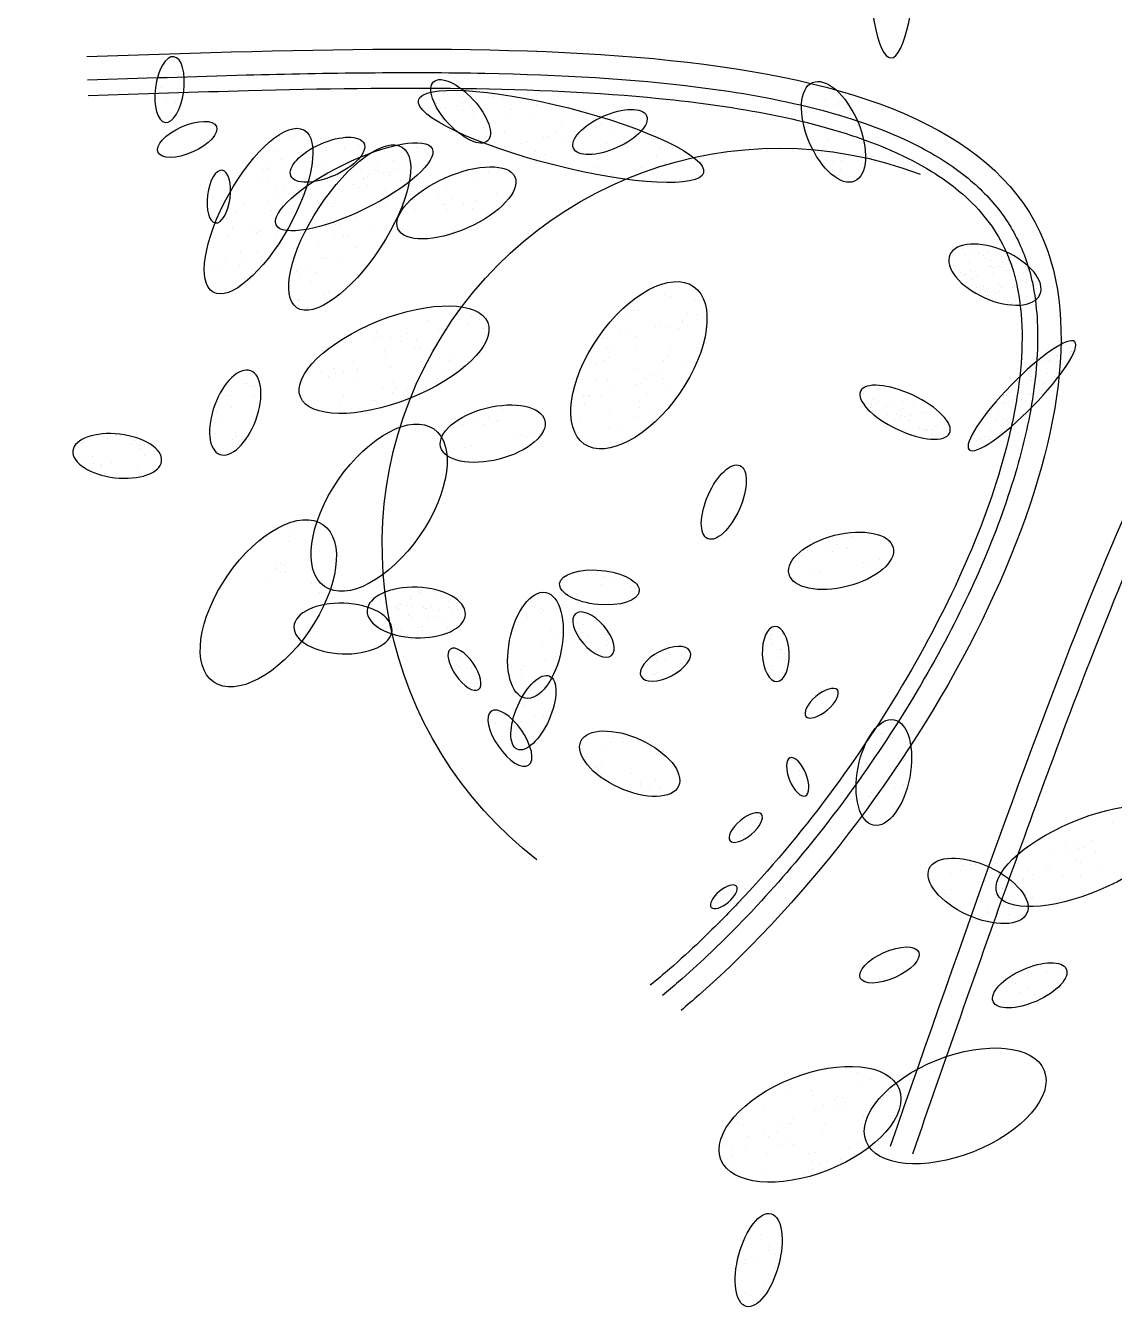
# Model space of a CAD drawing. Extents: x 185064 to 343242, y -369192 to -264966.
# Drawn here: x 203393 to 204250, y -351566 to -350555 of the extents above; entities that cross this region are included whole.
import ezdxf

# ---------------------------------------------------------------- set-up
doc = ezdxf.new("R2010")
doc.units = 0
doc.layers.add('WALL', color=9, linetype='Continuous')

# ---------------------------------------------------------------- blocks, each defined once
blk = doc.blocks.new('花6')
at = {"layer": 'WALL', "color": 8}
for p, q in [((179.7, -36.19), (179.7, -36.19)), ((179.5, -37.51), (179.5, -37.51)), ((144.09, -40.08), (144.09, -40.08)), ((178.97, -39.22), (178.97, -39.22)), ((179.26, -39.23), (179.26, -39.23)), ((180.4, -39.63), (180.4, -39.63)), ((181.1, -39.15), (181.1, -39.15)), ((104.75, -41.34), (104.75, -41.34)), ((105.51, -40.81), (105.51, -40.81)), ((105.94, -40.97), (105.94, -40.97)), ((107, -40.55), (107, -40.55)), ((136.15, -41.31), (136.15, -41.31)), ((139.19, -41.04), (139.19, -41.04)), ((143.02, -40.29), (143.02, -40.29)), ((144.62, -40.2), (144.62, -40.2)), ((145.87, -41.29), (145.87, -41.29)), ((146.56, -41.16), (146.56, -41.16)), ((146.7, -40.33), (146.7, -40.33)), ((147.48, -40.84), (147.48, -40.84)), ((147.56, -40.15), (147.56, -40.15)), ((148.08, -41.17), (148.08, -41.17)), ((149.38, -41.36), (149.38, -41.36)), ((149.98, -41.41), (149.98, -41.41)), ((150.07, -40.59), (150.07, -40.59)), ((150.35, -40.86), (150.35, -40.86)), ((150.51, -41.53), (150.51, -41.53)), ((179.48, -40.8), (179.48, -40.8)), ((179.64, -40.58), (179.64, -40.58)), ((180.52, -40.39), (180.52, -40.39)), ((103.57, -42.84), (103.57, -42.84)), ((104.28, -41.63), (104.28, -41.63)), ((105, -41.77), (105, -41.77)), ((108.24, -41.85), (108.24, -41.85)), ((109.06, -41.92), (109.06, -41.92)), ((132.71, -42.28), (132.71, -42.28)), ((133.71, -42.7), (133.71, -42.7)), ((139.5, -42.56), (139.5, -42.56)), ((142, -41.56), (142, -41.56)), ((142.53, -42.58), (142.53, -42.58)), ((146.25, -42.12), (146.25, -42.12)), ((146.36, -41.7), (146.36, -41.7)), ((147.31, -41.69), (147.31, -41.69)), ((149.73, -42.73), (149.73, -42.73)), ((103.4, -43.36), (103.4, -43.36)), ((128.24, -44.36), (128.24, -44.36)), ((130.9, -44.38), (130.9, -44.38)), ((131.95, -43.3), (131.95, -43.3)), ((132.63, -43.58), (132.63, -43.58)), ((134.45, -43.86), (134.45, -43.86)), ((134.98, -43.98), (134.98, -43.98)), ((136.45, -42.97), (136.45, -42.97)), ((136.97, -43.99), (136.97, -43.99)), ((142.84, -43.98), (142.84, -43.98)), ((143.9, -43.02), (143.9, -43.02)), ((144.95, -44.08), (144.95, -44.08)), ((145.12, -43.54), (145.12, -43.54)), ((102.59, -45.79), (102.59, -45.79)), ((103.14, -45.22), (103.14, -45.22)), ((103.4, -44.59), (103.4, -44.59)), ((106.67, -45.06), (106.67, -45.06)), ((125.35, -45.79), (125.35, -45.79)), ((125.75, -44.83), (125.75, -44.83)), ((131.42, -45.4), (131.42, -45.4)), ((135.98, -44.84), (135.98, -44.84)), ((137.84, -44.63), (137.84, -44.63)), ((138.43, -44.68), (138.43, -44.68)), ((140.35, -45.2), (140.35, -45.2)), ((140.88, -45.32), (140.88, -45.32)), ((143.89, -45.23), (143.89, -45.23)), ((144.78, -44.6), (144.78, -44.6)), ((152.48, -45.76), (152.48, -45.76)), ((159.05, -45.57), (159.05, -45.57)), ((160.64, -45.79), (160.64, -45.79)), ((162.8, -45.76), (162.8, -45.76)), ((164.65, -45.02), (164.65, -45.02)), ((166.63, -44.56), (166.63, -44.56)), ((167.91, -44.56), (167.91, -44.56)), ((106.64, -46.42), (106.64, -46.42)), ((106.81, -46.64), (106.81, -46.64)), ((107.87, -46.21), (107.87, -46.21)), ((122.22, -47.11), (122.22, -47.11)), ((122.31, -47.09), (122.31, -47.09)), ((125.87, -46.81), (125.87, -46.81)), ((129.11, -45.86), (129.11, -45.86)), ((132.46, -47.11), (132.46, -47.11)), ((132.95, -46.34), (132.95, -46.34)), ((138.34, -46.64), (138.34, -46.64)), ((139.32, -46.25), (139.32, -46.25)), ((142.04, -46.19), (142.04, -46.19)), ((151.17, -46.95), (151.17, -46.95)), ((151.34, -46.43), (151.34, -46.43)), ((151.69, -46), (151.69, -46)), ((155.19, -47.21), (155.19, -47.21)), ((156.14, -46.29), (156.14, -46.29)), ((162.71, -46.1), (162.71, -46.1)), ((164.13, -46.99), (164.13, -46.99)), ((164.44, -46.89), (164.44, -46.89)), ((167.63, -47.19), (167.63, -47.19)), ((168.14, -46.23), (168.14, -46.23)), ((105.15, -47.29), (105.15, -47.29)), ((105.33, -48.31), (105.33, -48.31)), ((106.12, -47.38), (106.12, -47.38)), ((124.82, -47.65), (124.82, -47.65)), ((125.35, -47.77), (125.35, -47.77)), ((125.59, -48.13), (125.59, -48.13)), ((127.48, -48), (127.48, -48)), ((128.21, -48.42), (128.21, -48.42)), ((132.79, -48.05), (132.79, -48.05)), ((136.56, -47.85), (136.56, -47.85)), ((144.54, -48.47), (144.54, -48.47)), ((154.67, -48.16), (154.67, -48.16)), ((155.53, -48.64), (155.53, -48.64)), ((156.84, -48.44), (156.84, -48.44)), ((157.01, -47.86), (157.01, -47.86)), ((157.32, -48.27), (157.32, -48.27)), ((157.7, -47.65), (157.7, -47.65)), ((158.38, -47.84), (158.38, -47.84)), ((158.73, -48.32), (158.73, -48.32)), ((161.99, -48.2), (161.99, -48.2)), ((162.78, -47.55), (162.78, -47.55)), ((163.62, -47.95), (163.62, -47.95)), ((166.56, -47.81), (166.56, -47.81)), ((169.19, -48.12), (169.19, -48.12)), ((169.36, -47.6), (169.36, -47.6)), ((169.84, -48.29), (169.84, -48.29)), ((127.23, -49.46), (127.23, -49.46)), ((128.94, -49.39), (128.94, -49.39)), ((130.71, -48.99), (130.71, -48.99)), ((141.71, -49.14), (141.71, -49.14)), ((145.77, -49.29), (145.77, -49.29)), ((154.41, -49.48), (154.41, -49.48)), ((155.66, -48.93), (155.66, -48.93)), ((156.26, -48.7), (156.26, -48.7)), ((157.84, -48.86), (157.84, -48.86)), ((158.03, -49.2), (158.03, -49.2)), ((158.06, -50.02), (158.06, -50.02)), ((158.51, -49.24), (158.51, -49.24)), ((158.57, -49.33), (158.57, -49.33)), ((159.61, -49.96), (159.61, -49.96)), ((161.43, -49.97), (161.43, -49.97)), ((162.23, -49.52), (162.23, -49.52)), ((162.55, -49.64), (162.55, -49.64)), ((162.72, -49.12), (162.72, -49.12)), ((169.16, -49.56), (169.16, -49.56)), ((170.22, -49.14), (170.22, -49.14)), ((142.41, -51.18), (142.41, -51.18)), ((143.73, -50.91), (143.73, -50.91)), ((148.75, -51.46), (148.75, -51.46)), ((149.27, -50.5), (149.27, -50.5)), ((150.18, -51.11), (150.18, -51.11)), ((155.91, -51.16), (155.91, -51.16)), ((156.08, -50.65), (156.08, -50.65)), ((159.04, -50.25), (159.04, -50.25)), ((161.34, -50.49), (161.34, -50.49)), ((161.71, -50.48), (161.71, -50.48)), ((164.73, -51.32), (164.73, -51.32)), ((164.83, -51), (164.83, -51)), ((165.77, -50.63), (165.77, -50.63)), ((167.5, -50.22), (167.5, -50.22)), ((168.38, -50.55), (168.38, -50.55)), ((168.49, -51.53), (168.49, -51.53)), ((145.91, -51.69), (145.91, -51.69)), ((146.35, -52.63), (146.35, -52.63)), ((147.41, -52.21), (147.41, -52.21)), ((149.28, -52.69), (149.28, -52.69)), ((149.45, -52.17), (149.45, -52.17)), ((149.56, -52.22), (149.56, -52.22)), ((152.81, -51.61), (152.81, -51.61)), ((152.84, -52.7), (152.84, -52.7)), ((156.09, -52.23), (156.09, -52.23)), ((157.08, -52.5), (157.08, -52.5)), ((160.4, -52.9), (160.4, -52.9)), ((161.75, -52.08), (161.75, -52.08)), ((162.01, -52.4), (162.01, -52.4)), ((163.67, -51.74), (163.67, -51.74)), ((168.75, -52.79), (168.75, -52.79)), ((169.27, -51.84), (169.27, -51.84)), ((171.76, -52.01), (171.76, -52.01)), ((172.81, -52.95), (172.81, -52.95)), ((173.93, -52.33), (173.93, -52.33)), ((144.69, -53.29), (144.69, -53.29)), ((159.43, -53.65), (159.43, -53.65)), ((160.68, -54.01), (160.68, -54.01)), ((163.26, -54.22), (163.26, -54.22)), ((173.85, -53.7), (173.85, -53.7)), ((148.47, -55.13), (148.47, -55.13)), ((153.76, -55.69), (153.76, -55.69)), ((157.69, -55.1), (157.69, -55.1)), ((160.19, -55.66), (160.19, -55.66)), ((160.72, -55.78), (160.72, -55.78)), ((161.22, -54.49), (161.22, -54.49)), ((161.69, -54.43), (161.69, -54.43)), ((161.74, -55.5), (161.74, -55.5)), ((162.8, -54.68), (162.8, -54.68)), ((166.76, -54.73), (166.76, -54.73)), ((170.03, -55.22), (170.03, -55.22)), ((170.42, -55.26), (170.42, -55.26)), ((171.09, -54.8), (171.09, -54.8)), ((173.12, -54.77), (173.12, -54.77)), ((173.69, -55.73), (173.69, -55.73)), ((89.92, -56.75), (89.92, -56.75)), ((91.11, -56.82), (91.11, -56.82)), ((91.16, -56.8), (91.16, -56.8)), ((91.43, -56.89), (91.43, -56.89)), ((91.72, -57.1), (91.72, -57.1)), ((151.49, -55.94), (151.49, -55.94)), ((156.21, -56.09), (156.21, -56.09)), ((159.28, -56.95), (159.28, -56.95)), ((163.59, -56.43), (163.59, -56.43)), ((168.37, -55.88), (168.37, -55.88)), ((85.82, -58.15), (85.82, -58.15)), ((87.25, -58.63), (87.25, -58.63)), ((87.27, -57.97), (87.27, -57.97)), ((88.53, -58.4), (88.53, -58.4)), ((88.84, -57.39), (88.84, -57.39)), ((89.11, -58.24), (89.11, -58.24)), ((89.31, -57.92), (89.31, -57.92)), ((89.81, -57.62), (89.81, -57.62)), ((90.83, -57.7), (90.83, -57.7)), ((90.85, -58.69), (90.85, -58.69)), ((91.38, -57.78), (91.38, -57.78)), ((160.92, -58.07), (160.92, -58.07)), ((162.63, -58.21), (162.63, -58.21)), ((163.1, -58.15), (163.1, -58.15)), ((169.88, -58.4), (169.88, -58.4)), ((170.39, -57.45), (170.39, -57.45)), ((172.03, -58.07), (172.03, -58.07)), ((172.2, -57.56), (172.2, -57.56)), ((173.94, -58.56), (173.94, -58.56)), ((84.65, -59.11), (84.65, -59.11)), ((85.67, -58.81), (85.67, -58.81)), ((85.94, -59.97), (85.94, -59.97)), ((86.4, -59.56), (86.4, -59.56)), ((86.72, -59.5), (86.72, -59.5)), ((87.22, -59.19), (87.22, -59.19)), ((87.65, -59.11), (87.65, -59.11)), ((88.2, -59.19), (88.2, -59.19)), ((88.2, -59.9), (88.2, -59.9)), ((88.49, -59.05), (88.49, -59.05)), ((88.76, -59.14), (88.76, -59.14)), ((90.19, -59.62), (90.19, -59.62)), ((90.8, -59.58), (90.8, -59.58)), ((91.36, -60.02), (91.36, -60.02)), ((91.43, -60.04), (91.43, -60.04)), ((91.7, -60.13), (91.7, -60.13)), ((91.86, -59.72), (91.86, -59.72)), ((92.66, -59.03), (92.66, -59.03)), ((163.92, -59.74), (163.92, -59.74)), ((164.53, -59.59), (164.53, -59.59)), ((165.54, -60.01), (165.54, -60.01)), ((165.97, -59.62), (165.97, -59.62)), ((172.34, -58.98), (172.34, -58.98)), ((174.72, -59.36), (174.72, -59.36)), ((175.61, -59.46), (175.61, -59.46)), ((83.36, -61.55), (83.36, -61.55)), ((83.74, -60.77), (83.74, -60.77)), ((84.14, -61.07), (84.14, -61.07)), ((84.48, -60.52), (84.48, -60.52)), ((84.58, -60.88), (84.58, -60.88)), ((84.64, -60.77), (84.64, -60.77)), ((85.03, -60.6), (85.03, -60.6)), ((85.59, -61.04), (85.59, -61.04)), ((85.83, -61.3), (85.83, -61.3)), ((86.09, -61.39), (86.09, -61.39)), ((87.33, -61.49), (87.33, -61.49)), ((87.62, -60.99), (87.62, -60.99)), ((89.28, -61.29), (89.28, -61.29)), ((89.61, -61.3), (89.61, -61.3)), ((90.04, -60.17), (90.04, -60.17)), ((90.16, -61.38), (90.16, -61.38)), ((90.58, -60.5), (90.58, -60.5)), ((91.79, -60.62), (91.79, -60.62)), ((164.44, -60.75), (164.44, -60.75)), ((171.95, -60.46), (171.95, -60.46)), ((84.45, -62.41), (84.45, -62.41)), ((84.68, -62.71), (84.68, -62.71)), ((86.43, -62.71), (86.43, -62.71)), ((86.52, -62.98), (86.52, -62.98)), ((86.69, -62.87), (86.69, -62.87)), ((86.99, -62.79), (86.99, -62.79)), ((87.52, -61.87), (87.52, -61.87)), ((88, -62.07), (88, -62.07)), ((88.76, -62.29), (88.76, -62.29)), ((88.78, -61.6), (88.78, -61.6)), ((89.03, -62.38), (89.03, -62.38)), ((89.13, -61.84), (89.13, -61.84)), ((121.53, -62.78), (121.53, -62.78)), ((124.22, -62.46), (124.22, -62.46)), ((124.91, -62.19), (124.91, -62.19)), ((127.9, -62.95), (127.9, -62.95)), ((162.35, -62.12), (162.35, -62.12)), ((162.45, -61.9), (162.45, -61.9)), ((162.88, -62.24), (162.88, -62.24)), ((165.74, -62.89), (165.74, -62.89)), ((165.81, -62.93), (165.81, -62.93)), ((86.19, -63.17), (86.19, -63.17)), ((122.35, -64.36), (122.35, -64.36)), ((127.83, -63.97), (127.83, -63.97)), ((128.25, -63.6), (128.25, -63.6)), ((128.43, -63.97), (128.43, -63.97)), ((128.84, -64.39), (128.84, -64.39)), ((148.08, -63.96), (148.08, -63.96)), ((149.15, -63.54), (149.15, -63.54)), ((164.77, -63.64), (164.77, -63.64)), ((165.8, -63.4), (165.8, -63.4)), ((121.39, -64.46), (121.39, -64.46)), ((122.36, -65.63), (122.36, -65.63)), ((122.87, -65.38), (122.87, -65.38)), ((122.89, -65.13), (122.89, -65.13)), ((124.73, -65.88), (124.73, -65.88)), ((125.39, -65.7), (125.39, -65.7)), ((125.92, -65.82), (125.92, -65.82)), ((145.6, -65.01), (145.6, -65.01)), ((146.43, -64.62), (146.43, -64.62)), ((146.84, -65.6), (146.84, -65.6)), ((151.31, -65.08), (151.31, -65.08)), ((123.36, -66.05), (123.36, -66.05)), ((128.09, -66.9), (128.09, -66.9)), ((128.78, -66.46), (128.78, -66.46)), ((129.79, -66.61), (129.79, -66.61)), ((131.29, -67.03), (131.29, -67.03)), ((131.82, -67.15), (131.82, -67.15)), ((144.68, -66.6), (144.68, -66.6)), ((145.09, -65.97), (145.09, -65.97)), ((149.15, -66.12), (149.15, -66.12)), ((150.11, -66.07), (150.11, -66.07)), ((153.61, -66.58), (153.61, -66.58)), ((155.5, -67.01), (155.5, -67.01)), ((156.86, -66.86), (156.86, -66.86)), ((157.03, -66.34), (157.03, -66.34)), ((157.26, -67.12), (157.26, -67.12)), ((158.27, -65.91), (158.27, -65.91)), ((79.47, -68.59), (79.47, -68.59)), ((79.51, -68.63), (79.51, -68.63)), ((121.21, -68.15), (121.21, -68.15)), ((124.24, -68.02), (124.24, -68.02)), ((128.07, -68.03), (128.07, -68.03)), ((130.61, -68.2), (130.61, -68.2)), ((131.44, -68.16), (131.44, -68.16)), ((150.22, -68.38), (150.22, -68.38)), ((150.39, -67.87), (150.39, -67.87)), ((152.13, -68.29), (152.13, -68.29)), ((152.64, -67.33), (152.64, -67.33)), ((152.78, -68.1), (152.78, -68.1)), ((154.44, -67.44), (154.44, -67.44)), ((156.19, -68.44), (156.19, -68.44)), ((160.54, -67.59), (160.54, -67.59)), ((80.49, -70), (80.49, -70)), ((80.76, -69.05), (80.76, -69.05)), ((80.99, -69.7), (80.99, -69.7)), ((81.02, -69.14), (81.02, -69.14)), ((81.22, -69.04), (81.22, -69.04)), ((82.01, -69.61), (82.01, -69.61)), ((82.3, -68.9), (82.3, -68.9)), ((82.45, -69.62), (82.45, -69.62)), ((83.02, -69.39), (83.02, -69.39)), ((83.69, -70.04), (83.69, -70.04)), ((122.6, -69.69), (122.6, -69.69)), ((124.57, -69.18), (124.57, -69.18)), ((125.05, -69.61), (125.05, -69.61)), ((131.13, -69.21), (131.13, -69.21)), ((131.68, -69.54), (131.68, -69.54)), ((132.68, -69.97), (132.68, -69.97)), ((148.76, -69.32), (148.76, -69.32)), ((148.95, -69.62), (148.95, -69.62)), ((150.01, -69.2), (150.01, -69.2)), ((152.04, -69.8), (152.04, -69.8)), ((156.05, -69.3), (156.05, -69.3)), ((159.68, -69.64), (159.68, -69.64)), ((80.41, -70.53), (80.41, -70.53)), ((81.37, -71.4), (81.37, -71.4)), ((82.15, -70.98), (82.15, -70.98)), ((83.96, -71.32), (83.96, -71.32)), ((84.35, -71), (84.35, -71)), ((122.18, -70.94), (122.18, -70.94)), ((125.05, -71.59), (125.05, -71.59)), ((125.58, -70.63), (125.58, -70.63)), ((126.21, -71.2), (126.21, -71.2)), ((127.92, -70.43), (127.92, -70.43)), ((147.3, -70.28), (147.3, -70.28)), ((149.42, -70.82), (149.42, -70.82)), ((155.53, -70.31), (155.53, -70.31)), ((159.14, -71.57), (159.14, -71.57)), ((159.17, -70.6), (159.17, -70.6)), ((159.19, -70.84), (159.19, -70.84)), ((160.79, -70.92), (160.79, -70.92)), ((161.6, -71.08), (161.6, -71.08)), ((161.77, -70.56), (161.77, -70.56)), ((161.85, -70.49), (161.85, -70.49)), ((162.46, -71.32), (162.46, -71.32)), ((163.23, -70.76), (163.23, -70.76)), ((82.55, -72.1), (82.55, -72.1)), ((82.72, -72.86), (82.72, -72.86)), ((83.05, -71.8), (83.05, -71.8)), ((83.09, -72.91), (83.09, -72.91)), ((83.97, -71.8), (83.97, -71.8)), ((85.95, -72.1), (85.95, -72.1)), ((101.04, -72.86), (101.04, -72.86)), ((101.05, -72.73), (101.05, -72.73)), ((101.32, -72.82), (101.32, -72.82)), ((102.52, -72.72), (102.52, -72.72)), ((124.4, -72.71), (124.4, -72.71)), ((127.21, -71.63), (127.21, -71.63)), ((127.55, -72.15), (127.55, -72.15)), ((128.08, -72.28), (128.08, -72.28)), ((130.94, -72.92), (130.94, -72.92)), ((131.27, -71.85), (131.27, -71.85)), ((132.49, -71.86), (132.49, -71.86)), ((134.63, -72.88), (134.63, -72.88)), ((150.27, -71.73), (150.27, -71.73)), ((153.77, -72.94), (153.77, -72.94)), ((154.96, -72.6), (154.96, -72.6)), ((155.13, -72.08), (155.13, -72.08)), ((156.37, -72.68), (156.37, -72.68)), ((170.71, -72.43), (170.71, -72.43)), ((170.92, -72.38), (170.92, -72.38)), ((171.55, -72.16), (171.55, -72.16)), ((171.8, -72.19), (171.8, -72.19)), ((82.78, -73.51), (82.78, -73.51)), ((83.33, -73.59), (83.33, -73.59)), ((83.96, -73.28), (83.96, -73.28)), ((84.23, -73.37), (84.23, -73.37)), ((84.6, -74.2), (84.6, -74.2)), ((84.89, -73.26), (84.89, -73.26)), ((85.1, -73.9), (85.1, -73.9)), ((85.65, -73.85), (85.65, -73.85)), ((85.92, -73.98), (85.92, -73.98)), ((86.4, -73.1), (86.4, -73.1)), ((86.73, -73.53), (86.73, -73.53)), ((86.9, -74.27), (86.9, -74.27)), ((87.16, -74.36), (87.16, -74.36)), ((87.9, -74.29), (87.9, -74.29)), ((96.75, -73.74), (96.75, -73.74)), ((98.33, -74.18), (98.33, -74.18)), ((99.35, -74.13), (99.35, -74.13)), ((101.1, -74.2), (101.1, -74.2)), ((101.33, -74.43), (101.33, -74.43)), ((101.6, -73.89), (101.6, -73.89)), ((102.74, -73.3), (102.74, -73.3)), ((102.78, -73.31), (102.78, -73.31)), ((102.91, -73.1), (102.91, -73.1)), ((126.94, -73.27), (126.94, -73.27)), ((127.74, -74.13), (127.74, -74.13)), ((131.92, -73.6), (131.92, -73.6)), ((133.31, -73.45), (133.31, -73.45)), ((133.44, -73.49), (133.44, -73.49)), ((133.83, -74.46), (133.83, -74.46)), ((133.97, -73.61), (133.97, -73.61)), ((153.65, -73.76), (153.65, -73.76)), ((153.96, -73.52), (153.96, -73.52)), ((155.31, -73.1), (155.31, -73.1)), ((157.31, -74.05), (157.31, -74.05)), ((157.46, -74.03), (157.46, -74.03)), ((160.79, -73.51), (160.79, -73.51)), ((170.05, -74.07), (170.05, -74.07)), ((170.64, -73.33), (170.64, -73.33)), ((170.89, -73.58), (170.89, -73.58)), ((173.32, -73.51), (173.32, -73.51)), ((173.77, -73.49), (173.77, -73.49)), ((84.02, -74.85), (84.02, -74.85)), ((85.28, -75.78), (85.28, -75.78)), ((85.82, -75.2), (85.82, -75.2)), ((87.67, -75.47), (87.67, -75.47)), ((88.46, -75.2), (88.46, -75.2)), ((95.67, -75.39), (95.67, -75.39)), ((96.17, -75.54), (96.17, -75.54)), ((97.14, -74.57), (97.14, -74.57)), ((97.51, -75.67), (97.51, -75.67)), ((98.16, -75.84), (98.16, -75.84)), ((98.38, -74.99), (98.38, -74.99)), ((98.52, -75.77), (98.52, -75.77)), ((98.65, -75.08), (98.65, -75.08)), ((99.02, -75.47), (99.02, -75.47)), ((100.07, -75.56), (100.07, -75.56)), ((100.13, -74.52), (100.13, -74.52)), ((100.32, -74.67), (100.32, -74.67)), ((101.88, -74.51), (101.88, -74.51)), ((101.97, -74.8), (101.97, -74.8)), ((126.45, -75.26), (126.45, -75.26)), ((127.76, -74.86), (127.76, -74.86)), ((128.28, -75.87), (128.28, -75.87)), ((131.11, -75.15), (131.11, -75.15)), ((139.38, -75.21), (139.38, -75.21)), ((141.89, -74.62), (141.89, -74.62)), ((142.96, -75.02), (142.96, -75.02)), ((144.58, -75.89), (144.58, -75.89)), ((160.81, -75.25), (160.81, -75.25)), ((161.12, -74.56), (161.12, -74.56)), ((170.32, -75.15), (170.32, -75.15)), ((170.97, -75.46), (170.97, -75.46)), ((173.22, -74.84), (173.22, -74.84)), ((174.94, -75.35), (174.94, -75.35)), ((175.12, -74.59), (175.12, -74.59)), ((86.65, -76.3), (86.65, -76.3)), ((86.76, -77.13), (86.76, -77.13)), ((87.15, -76), (87.15, -76)), ((87.87, -76.17), (87.87, -76.17)), ((94.47, -76.82), (94.47, -76.82)), ((94.8, -76.98), (94.8, -76.98)), ((94.98, -77.25), (94.98, -77.25)), ((95.54, -77.34), (95.54, -77.34)), ((95.71, -77.24), (95.71, -77.24)), ((95.98, -77.33), (95.98, -77.33)), ((96.43, -77.05), (96.43, -77.05)), ((96.6, -77.33), (96.6, -77.33)), ((97.74, -76.25), (97.74, -76.25)), ((98.71, -75.92), (98.71, -75.92)), ((99.26, -76.11), (99.26, -76.11)), ((130.05, -76.78), (130.05, -76.78)), ((131.06, -77.2), (131.06, -77.2)), ((134.46, -76.41), (134.46, -76.41)), ((143.44, -76.39), (143.44, -76.39)), ((143.55, -76.25), (143.55, -76.25)), ((145.06, -76.74), (145.06, -76.74)), ((145.75, -76.07), (145.75, -76.07)), ((147.42, -76.7), (147.42, -76.7)), ((148.49, -77.1), (148.49, -77.1)), ((174.36, -76.1), (174.36, -76.1)), ((87.17, -77.51), (87.17, -77.51)), ((87.43, -77.6), (87.43, -77.6)), ((88.6, -77.41), (88.6, -77.41)), ((88.71, -78.4), (88.71, -78.4)), ((88.86, -78.08), (88.86, -78.08)), ((89.21, -78.1), (89.21, -78.1)), ((89.83, -78.36), (89.83, -78.36)), ((90.11, -78.5), (90.11, -78.5)), ((90.35, -77.85), (90.35, -77.85)), ((90.37, -78.59), (90.37, -78.59)), ((95.15, -77.83), (95.15, -77.83)), ((95.93, -77.35), (95.93, -77.35)), ((97.4, -77.81), (97.4, -77.81)), ((127.59, -77.43), (127.59, -77.43)), ((129.64, -78.52), (129.64, -78.52)), ((129.7, -78.61), (129.7, -78.61)), ((130.23, -78.73), (130.23, -78.73)), ((130.94, -78.68), (130.94, -78.68)), ((139.86, -77.56), (139.86, -77.56)), ((140.41, -78.1), (140.41, -78.1)), ((140.88, -77.83), (140.88, -77.83)), ((141.63, -77.93), (141.63, -77.93)), ((171.99, -78.35), (171.99, -78.35)), ((172.83, -77.56), (172.83, -77.56)), ((172.83, -78.04), (172.83, -78.04)), ((173.13, -78.35), (173.13, -78.35)), ((175.17, -77.68), (175.17, -77.68)), ((175.57, -78.27), (175.57, -78.27)), ((184.13, -78.54), (184.13, -78.54)), ((184.47, -78.24), (184.47, -78.24)), ((185.61, -77.95), (185.61, -77.95)), ((186.06, -77.94), (186.06, -77.94)), ((187.04, -78.23), (187.04, -78.23)), ((187.6, -78.17), (187.6, -78.17)), ((188.19, -77.87), (188.19, -77.87)), ((146.45, -79.1), (146.45, -79.1)), ((147.16, -79.29), (147.16, -79.29)), ((149.38, -79.73), (149.38, -79.73)), ((182.97, -80.15), (182.97, -80.15)), ((183.53, -79.02), (183.53, -79.02)), ((183.56, -79.4), (183.56, -79.4)), ((184.42, -78.84), (184.42, -78.84)), ((183.71, -81.44), (183.71, -81.44)), ((186.65, -80.95), (186.65, -80.95)), ((187.74, -81.24), (187.74, -81.24)), ((187.87, -81.42), (187.87, -81.42)), ((188.62, -81.05), (188.62, -81.05)), ((188.78, -80.26), (188.78, -80.26)), ((189.55, -80.64), (189.55, -80.64)), ((183.58, -82.11), (183.58, -82.11)), ((187.28, -82.17), (187.28, -82.17)), ((164.63, -87.5), (164.63, -87.5)), ((100.5, -89.4), (100.5, -89.4)), ((103.01, -88.82), (103.01, -88.82)), ((104.08, -89.22), (104.08, -89.22)), ((105.69, -90.08), (105.69, -90.08)), ((166.33, -88.8), (166.33, -88.8)), ((166.85, -89.82), (166.85, -89.82)), ((167.97, -88.92), (167.97, -88.92)), ((169.22, -89.25), (169.22, -89.25)), ((104.56, -90.58), (104.56, -90.58)), ((104.67, -90.45), (104.67, -90.45)), ((106.17, -90.93), (106.17, -90.93)), ((106.87, -90.26), (106.87, -90.26)), ((108.54, -90.89), (108.54, -90.89)), ((109.61, -91.29), (109.61, -91.29)), ((164.45, -91.19), (164.45, -91.19)), ((100.98, -91.75), (100.98, -91.75)), ((101.53, -92.29), (101.53, -92.29)), ((102, -92.03), (102, -92.03)), ((102.75, -92.13), (102.75, -92.13)), ((164.73, -92.52), (164.73, -92.52)), ((167.24, -93.08), (167.24, -93.08)), ((167.35, -92.42), (167.35, -92.42)), ((167.81, -92.22), (167.81, -92.22)), ((168.21, -92.47), (168.21, -92.47)), ((168.35, -92.84), (168.35, -92.84)), ((107.57, -93.29), (107.57, -93.29)), ((108.27, -93.48), (108.27, -93.48)), ((110.49, -93.92), (110.49, -93.92)), ((129.11, -94.48), (129.11, -94.48)), ((130.9, -94.18), (130.9, -94.18)), ((131.18, -93.32), (131.18, -93.32)), ((131.78, -93.67), (131.78, -93.67)), ((132.44, -93.16), (132.44, -93.16)), ((164.29, -94.5), (164.29, -94.5)), ((167.77, -93.2), (167.77, -93.2)), ((169.03, -94.05), (169.03, -94.05)), ((128.15, -95.03), (128.15, -95.03)), ((128.62, -94.76), (128.62, -94.76)), ((131.97, -94.58), (131.97, -94.58)), ((134.76, -95.62), (134.76, -95.62)), ((151.71, -94.95), (151.71, -94.95)), ((152.11, -95.19), (152.11, -95.19)), ((152.18, -95.52), (152.18, -95.52)), ((152.33, -95.37), (152.33, -95.37)), ((153.32, -95.89), (153.32, -95.89)), ((155.65, -95.39), (155.65, -95.39)), ((156.17, -95.8), (156.17, -95.8)), ((163.48, -95.46), (163.48, -95.46)), ((134.79, -96.01), (134.79, -96.01)), ((138.62, -97.24), (138.62, -97.24)), ((139.41, -97.06), (139.41, -97.06)), ((139.66, -96.99), (139.66, -96.99)), ((147.5, -97.11), (147.5, -97.11)), ((147.98, -97.39), (147.98, -97.39)), ((148.8, -96.29), (148.8, -96.29)), ((149.01, -96.47), (149.01, -96.47)), ((149.01, -97.19), (149.01, -97.19)), ((150.01, -97.32), (150.01, -97.32)), ((150.4, -96.03), (150.4, -96.03)), ((150.97, -96.98), (150.97, -96.98)), ((151.45, -97.26), (151.45, -97.26)), ((151.65, -97.29), (151.65, -97.29)), ((151.86, -97.1), (151.86, -97.1)), ((153.16, -97.04), (153.16, -97.04)), ((153.33, -96.22), (153.33, -96.22)), ((153.74, -96.94), (153.74, -96.94)), ((154.44, -96.85), (154.44, -96.85)), ((154.47, -97.2), (154.47, -97.2)), ((154.64, -96.79), (154.64, -96.79)), ((154.69, -97.38), (154.69, -97.38)), ((154.86, -96.88), (154.86, -96.88)), ((154.92, -97.13), (154.92, -97.13)), ((156.15, -96.53), (156.15, -96.53)), ((156.72, -96.44), (156.72, -96.44)), ((157.78, -96.73), (157.78, -96.73)), ((164, -96.48), (164, -96.48)), ((132.49, -98.81), (132.49, -98.81)), ((132.73, -98.55), (132.73, -98.55)), ((132.87, -98.17), (132.87, -98.17)), ((138.38, -97.43), (138.38, -97.43)), ((140.2, -98.29), (140.2, -98.29)), ((140.29, -97.87), (140.29, -97.87)), ((141.36, -98.27), (141.36, -98.27)), ((147.19, -98.05), (147.19, -98.05)), ((147.55, -98.39), (147.55, -98.39)), ((147.77, -97.95), (147.77, -97.95)), ((148.67, -97.8), (148.67, -97.8)), ((149.71, -98.41), (149.71, -98.41)), ((150.18, -97.54), (150.18, -97.54)), ((150.55, -98.18), (150.55, -98.18)), ((150.75, -97.44), (150.75, -97.44)), ((151.16, -98.3), (151.16, -98.3)), ((151.37, -98.48), (151.37, -98.48)), ((153.18, -98.28), (153.18, -98.28)), ((153.47, -98.03), (153.47, -98.03)), ((155.69, -98.23), (155.69, -98.23)), ((156.32, -97.94), (156.32, -97.94)), ((111.95, -99.64), (111.95, -99.64)), ((113.04, -100.22), (113.04, -100.22)), ((131.29, -100.16), (131.29, -100.16)), ((131.33, -99.88), (131.33, -99.88)), ((131.55, -100.18), (131.55, -100.18)), ((131.72, -99.28), (131.72, -99.28)), ((131.92, -99.08), (131.92, -99.08)), ((133.44, -100.22), (133.44, -100.22)), ((134.06, -99.9), (134.06, -99.9)), ((134.13, -99.02), (134.13, -99.02)), ((134.2, -99.93), (134.2, -99.93)), ((134.39, -99.45), (134.39, -99.45)), ((134.64, -98.87), (134.64, -98.87)), ((137.17, -100), (137.17, -100)), ((137.64, -99.73), (137.64, -99.73)), ((141.76, -99.54), (141.76, -99.54)), ((149.16, -99.33), (149.16, -99.33)), ((151.3, -100.25), (151.3, -100.25)), ((151.88, -100.16), (151.88, -100.16)), ((151.97, -99.74), (151.97, -99.74)), ((152.01, -99.24), (152.01, -99.24)), ((152.37, -99.33), (152.37, -99.33)), ((152.45, -100.02), (152.45, -100.02)), ((152.78, -100), (152.78, -100)), ((153.62, -100.18), (153.62, -100.18)), ((154.29, -99.75), (154.29, -99.75)), ((154.87, -99.65), (154.87, -99.65)), ((155.01, -99.02), (155.01, -99.02)), ((111.3, -100.79), (111.3, -100.79)), ((111.34, -101.38), (111.34, -101.38)), ((112.97, -101.15), (112.97, -101.15)), ((113.03, -100.76), (113.03, -100.76)), ((113.23, -100.57), (113.23, -100.57)), ((131.22, -100.63), (131.22, -100.63)), ((131.39, -100.79), (131.39, -100.79)), ((131.43, -101.38), (131.43, -101.38)), ((132.31, -101.66), (132.31, -101.66)), ((134.24, -100.51), (134.24, -100.51)), ((138.58, -101.04), (138.58, -101.04)), ((141.29, -100.27), (141.29, -100.27)), ((150.7, -100.32), (150.7, -100.32)), ((153.52, -100.31), (153.52, -100.31)), ((111.45, -102.9), (111.45, -102.9)), ((111.54, -102.3), (111.54, -102.3)), ((111.86, -101.85), (111.86, -101.85)), ((111.88, -102.66), (111.88, -102.66)), ((111.95, -101.81), (111.95, -101.81)), ((122.63, -102.94), (122.63, -102.94)), ((122.7, -102.83), (122.7, -102.83)), ((122.9, -102.47), (122.9, -102.47)), ((123.03, -102.38), (123.03, -102.38)), ((124.27, -102.35), (124.27, -102.35)), ((124.47, -102.15), (124.47, -102.15)), ((124.78, -103), (124.78, -103)), ((125.54, -102.1), (125.54, -102.1)), ((125.78, -102.52), (125.78, -102.52)), ((125.82, -103.1), (125.82, -103.1)), ((132.53, -102.02), (132.53, -102.02)), ((136.47, -101.97), (136.47, -101.97)), ((137.13, -102.64), (137.13, -102.64)), ((138.2, -103.04), (138.2, -103.04)), ((147.1, -102.69), (147.1, -102.69)), ((147.84, -102.68), (147.84, -102.68)), ((111.52, -103.81), (111.52, -103.81)), ((111.56, -104.4), (111.56, -104.4)), ((112.83, -104.06), (112.83, -104.06)), ((112.84, -103.69), (112.84, -103.69)), ((122.97, -103.38), (122.97, -103.38)), ((123.01, -103.97), (123.01, -103.97)), ((123.19, -103.39), (123.19, -103.39)), ((123.58, -104.35), (123.58, -104.35)), ((124, -104.22), (124, -104.22)), ((125.73, -104.4), (125.73, -104.4)), ((126.84, -103.49), (126.84, -103.49)), ((127.27, -103.59), (127.27, -103.59)), ((140.68, -103.59), (140.68, -103.59)), ((140.99, -104.09), (140.99, -104.09)), ((142.04, -103.88), (142.04, -103.88)), ((146.46, -103.98), (146.46, -103.98)), ((146.54, -103.76), (146.54, -103.76)), ((147.04, -103.88), (147.04, -103.88)), ((147.94, -103.73), (147.94, -103.73)), ((148.1, -103.54), (148.1, -103.54)), ((148.25, -104.06), (148.25, -104.06)), ((112.73, -105.22), (112.73, -105.22)), ((125.67, -105.11), (125.67, -105.11)), ((125.93, -104.63), (125.93, -104.63)), ((126.19, -104.64), (126.19, -104.64)), ((138.05, -105.34), (138.05, -105.34)), ((138.35, -105.18), (138.35, -105.18)), ((140.87, -104.59), (140.87, -104.59)), ((145.94, -105.62), (145.94, -105.62)), ((146.15, -105.8), (146.15, -105.8)), ((146.69, -105.91), (146.69, -105.91)), ((147.04, -105.52), (147.04, -105.52)), ((147.99, -104.83), (147.99, -104.83)), ((138.31, -106.04), (138.31, -106.04)), ((139.08, -106.57), (139.08, -106.57)), ((140.4, -108.2), (140.4, -108.2)), ((140.7, -108.01), (140.7, -108.01)), ((144.24, -108.77), (144.24, -108.77)), ((138.46, -109.27), (138.46, -109.27)), ((139.49, -109.32), (139.49, -109.32)), ((139.83, -110.18), (139.83, -110.18)), ((140.86, -109.81), (140.86, -109.81)), ((141.16, -109.94), (141.16, -109.94)), ((142.5, -109.91), (142.5, -109.91)), ((142.82, -109.23), (142.82, -109.23)), ((143.82, -110.08), (143.82, -110.08)), ((144.47, -109.84), (144.47, -109.84)), ((99.5, -111.62), (99.5, -111.62)), ((99.74, -111.44), (99.74, -111.44)), ((100.53, -111.26), (100.53, -111.26)), ((100.78, -111.18), (100.78, -111.18)), ((129.13, -111.57), (129.13, -111.57)), ((129.67, -111.66), (129.67, -111.66)), ((101.31, -112.48), (101.31, -112.48)), ((101.41, -112.06), (101.41, -112.06)), ((102.48, -112.46), (102.48, -112.46)), ((127.31, -112.25), (127.31, -112.25)), ((127.78, -111.98), (127.78, -111.98)), ((129.56, -112.15), (129.56, -112.15)), ((130.59, -111.79), (130.59, -111.79)), ((130.8, -112.19), (130.8, -112.19)), ((131.87, -112.59), (131.87, -112.59)), ((98.28, -114.19), (98.28, -114.19)), ((98.76, -113.92), (98.76, -113.92)), ((102.4, -114.46), (102.4, -114.46)), ((102.88, -113.74), (102.88, -113.74)), ((110.3, -114.46), (110.3, -114.46)), ((110.51, -114.26), (110.51, -114.26)), ((110.71, -114.06), (110.71, -114.06)), ((125.08, -113.51), (125.08, -113.51)), ((125.87, -113.45), (125.87, -113.45)), ((126.49, -113.16), (126.49, -113.16)), ((131.91, -114.39), (131.91, -114.39)), ((99.7, -115.24), (99.7, -115.24)), ((109.16, -115.9), (109.16, -115.9)), ((109.43, -115.3), (109.43, -115.3)), ((109.51, -115.65), (109.51, -115.65)), ((109.89, -115.29), (109.89, -115.29)), ((109.93, -115.87), (109.93, -115.87)), ((128.59, -115.71), (128.59, -115.71)), ((132.47, -115), (132.47, -115)), ((97.59, -116.16), (97.59, -116.16)), ((98.24, -116.84), (98.24, -116.84)), ((99.31, -117.24), (99.31, -117.24)), ((110.04, -117.4), (110.04, -117.4)), ((125.41, -117.21), (125.41, -117.21)), ((125.96, -116.34), (125.96, -116.34)), ((126.62, -117.06), (126.62, -117.06)), ((127.63, -116.97), (127.63, -116.97)), ((127.65, -116.7), (127.65, -116.7)), ((101.8, -117.79), (101.8, -117.79)), ((101.99, -118.79), (101.99, -118.79)), ((102.1, -118.28), (102.1, -118.28)), ((103.16, -118.07), (103.16, -118.07)), ((110.23, -117.47), (110.23, -117.47)), ((76.44, -120.16), (76.44, -120.16)), ((99.43, -120.23), (99.43, -120.23)), ((99.46, -119.37), (99.46, -119.37)), ((74.92, -121.15), (74.92, -121.15)), ((114.34, -120.43), (114.34, -120.43)), ((114.8, -121.12), (114.8, -121.12)), ((116.09, -121.71), (116.09, -121.71)), ((116.21, -121.2), (116.21, -121.2)), ((77.2, -123.17), (77.2, -123.17)), ((115.27, -122.12), (115.27, -122.12)), ((115.4, -122), (115.4, -122)), ((116.13, -122.46), (116.13, -122.46)), ((116.15, -122.62), (116.15, -122.62)), ((116.46, -122.01), (116.46, -122.01)), ((76.81, -124.33), (76.81, -124.33)), ((78.05, -123.94), (78.05, -123.94)), ((78.76, -124.04), (78.76, -124.04)), ((79.12, -123.73), (79.12, -123.73)), ((79.75, -124.6), (79.75, -124.6)), ((80.18, -123.32), (80.18, -123.32)), ((81.81, -124.35), (81.81, -124.35)), ((78.55, -125.58), (78.55, -125.58)), ((79.06, -125.39), (79.06, -125.39)), ((85.56, -125.69), (85.56, -125.69)), ((90.24, -125.76), (90.24, -125.76)), ((90.79, -125.86), (90.79, -125.86)), ((91.71, -125.98), (91.71, -125.98)), ((76.16, -126.5), (76.16, -126.5)), ((78.5, -127.17), (78.5, -127.17)), ((80.5, -127.19), (80.5, -127.19)), ((81.99, -126.36), (81.99, -126.36)), ((82.35, -126.05), (82.35, -126.05)), ((83.91, -126.92), (83.91, -126.92)), ((84.34, -126.45), (84.34, -126.45)), ((85.41, -126.25), (85.41, -126.25)), ((87.61, -127.35), (87.61, -127.35)), ((88.43, -126.44), (88.43, -126.44)), ((88.9, -126.17), (88.9, -126.17)), ((90.68, -126.34), (90.68, -126.34)), ((91.91, -126.39), (91.91, -126.39)), ((92.98, -126.79), (92.98, -126.79)), ((75.48, -128.14), (75.48, -128.14)), ((84.91, -127.47), (84.91, -127.47)), ((86.19, -127.7), (86.19, -127.7)), ((86.99, -127.65), (86.99, -127.65)), ((87.18, -128.54), (87.18, -128.54)), ((87.25, -128.53), (87.25, -128.53)), ((93.03, -128.58), (93.03, -128.58)), ((83.88, -129.53), (83.88, -129.53)), ((83.92, -129.77), (83.92, -129.77)), ((84.43, -129.58), (84.43, -129.58)), ((86.78, -129.7), (86.78, -129.7)), ((87.51, -128.93), (87.51, -128.93)), ((89.71, -129.91), (89.71, -129.91)), ((93.58, -129.19), (93.58, -129.19)), ((86.53, -131.4), (86.53, -131.4)), ((87.08, -130.54), (87.08, -130.54)), ((87.74, -131.25), (87.74, -131.25)), ((88.75, -131.16), (88.75, -131.16)), ((88.77, -130.89), (88.77, -130.89)), ((89.82, -131.56), (89.82, -131.56)), ((80.67, -137.69), (80.67, -137.69)), ((82.26, -137.91), (82.26, -137.91)), ((84.33, -138.22), (84.33, -138.22)), ((84.42, -137.89), (84.42, -137.89)), ((83.61, -140.32), (83.61, -140.32)), ((84.4, -139.67), (84.4, -139.67)), ((85.24, -140.07), (85.24, -140.07)), ((85.75, -139.11), (85.75, -139.11)), ((86.06, -139.01), (86.06, -139.01)), ((104.65, -148.57), (104.65, -148.57)), ((99.86, -149.66), (99.86, -149.66)), ((101.99, -149.8), (101.99, -149.8)), ((102.99, -150.36), (102.99, -150.36)), ((103.43, -148.99), (103.43, -148.99)), ((112.17, -150.35), (112.17, -150.35)), ((105.59, -151.81), (105.59, -151.81)), ((108.37, -151.63), (108.37, -151.63)), ((108.6, -151.02), (108.6, -151.02)), ((110.77, -150.72), (110.77, -150.72)), ((110.94, -151.09), (110.94, -151.09)), ((111.28, -150.52), (111.28, -150.52)), ((101.75, -152.83), (101.75, -152.83)), ((104.85, -152.25), (104.85, -152.25)), ((105.12, -151.83), (105.12, -151.83)), ((105.12, -152.86), (105.12, -152.86)), ((105.63, -152.67), (105.63, -152.67)), ((105.92, -152.05), (105.92, -152.05)), ((107.15, -152.68), (107.15, -152.68)), ((108.14, -153.24), (108.14, -153.24)), ((113.87, -153.19), (113.87, -153.19)), ((102.72, -153.78), (102.72, -153.78)), ((110.5, -154.19), (110.5, -154.19)), ((112.21, -154.56), (112.21, -154.56)), ((103.44, -155.67), (103.44, -155.67)), ((106.93, -154.86), (106.93, -154.86)), ((107.29, -155.5), (107.29, -155.5)), ((110.75, -154.69), (110.75, -154.69)), ((111.14, -154.76), (111.14, -154.76)), ((112.3, -155.56), (112.3, -155.56)), ((113.3, -156.12), (113.3, -156.12)), ((113.74, -155.82), (113.74, -155.82)), ((116.14, -154.9), (116.14, -154.9)), ((116.65, -154.71), (116.65, -154.71)), ((103.3, -156.93), (103.3, -156.93)), ((104.3, -157.48), (104.3, -157.48)), ((110.49, -157.05), (110.49, -157.05)), ((111, -156.86), (111, -156.86)), ((112.19, -157.03), (112.19, -157.03)), ((115.68, -156.22), (115.68, -156.22)), ((117.43, -157.28), (117.43, -157.28)), ((118.49, -157.07), (118.49, -157.07)), ((105.25, -158.71), (105.25, -158.71)), ((106.9, -158.93), (106.9, -158.93)), ((108.09, -157.96), (108.09, -157.96)), ((108.56, -158.97), (108.56, -158.97)), ((108.82, -158.04), (108.82, -158.04)), ((113.58, -158.01), (113.58, -158.01)), ((115.9, -157.57), (115.9, -157.57)), ((117.46, -158.44), (117.46, -158.44)), ((105.35, -159.01), (105.35, -159.01)), ((107.49, -159.17), (107.49, -159.17)), ((108.46, -159.8), (108.46, -159.8)), ((109.45, -160.36), (109.45, -160.36)), ((114, -160.07), (114, -160.07)), ((117.57, -159.4), (117.57, -159.4)), ((118.45, -158.99), (118.45, -158.99)), ((110.52, -160.88), (110.52, -160.88)), ((114.22, -167.08), (114.22, -167.08)), ((113.18, -168.49), (113.18, -168.49)), ((113.36, -168.94), (113.36, -168.94)), ((115.58, -167.58), (115.58, -167.58)), ((112.58, -169.35), (112.58, -169.35)), ((114.92, -169.81), (114.92, -169.81)), ((115.91, -169.92), (115.91, -169.92)), ((115.92, -170.36), (115.92, -170.36)), ((112.55, -170.93), (112.55, -170.93)), ((113.85, -172.82), (113.85, -172.82)), ((114.24, -173.77), (114.24, -173.77)), ((115.3, -173.92), (115.3, -173.92)), ((115.8, -173.72), (115.8, -173.72))]:
    blk.add_line(p, q, dxfattribs=at)
for centre, radius, start, end in [((104.19, 269.91), 288.25, 209.1916, 288.4458), ((104.19, 269.91), 286.51, 209.1916, 288.4458), ((104.19, 269.91), 290.86, 209.1916, 288.4458), ((112.14, -90.19), 44.29, 307.6024, 110.8168)]:
    blk.add_arc(centre, radius, start, end, dxfattribs=at)
for centre, major_axis, ratio in [((99.48, -22.18), (-0.18, 13.64), 0.200035), ((180.16, -39.35), (-0.48, 3.67), 0.42873), ((174.67, -51.29), (-0.38, 2.94), 0.42873), ((88.05, -60), (5.02, 2.22), 0.514982), ((85.04, -73.51), (-5.89, 6.02), 0.200035), ((172.83, -75.39), (-1.73, 4.67), 0.489709), ((98.08, -75.35), (4.97, 2.34), 0.38159), ((186, -80.23), (4.95, 0.58), 0.489709), ((152.63, -97.7), (-5.48, -0.2), 0.514982), ((132.85, -100.16), (2.02, 2.32), 0.489709), ((160.81, -99.49), (-5.48, -0.2), 0.514982), ((112.51, -102.33), (-0.12, -3.07), 0.489709), ((124.82, -103.42), (-2.73, 1.41), 0.489709), ((147.25, -104.03), (1.57, 2.25), 0.42873), ((107.39, -107.82), (-1.75, 1.48), 0.42873), ((142.18, -111.73), (2.09, 3.01), 0.42873), ((110.06, -116.03), (-0.85, -2.12), 0.42873), ((115.86, -121.69), (-1.75, 1.48), 0.42873), ((118.31, -129.42), (-1.4, 1.18), 0.42873)]:
    blk.add_ellipse(centre, major_axis=major_axis, ratio=ratio, dxfattribs=at)
at = {"layer": 'WALL', "color": 8, "extrusion": (0, 0, -1)}
for centre, major_axis, ratio in [((106.07, -44.07), (-2.35, -5.51), 0.489709), ((147.68, -41.78), (3.01, 3.3), 0.42873), ((136.47, -44.58), (-15.91, -4.05), 0.200035), ((131.01, -44.08), (-4.08, 1.81), 0.42873), ((170.23, -52.91), (-5.06, 9.05), 0.368424), ((178.19, -44.91), (-3.26, 1.45), 0.42873), ((159.56, -50.2), (8.7, -4.26), 0.283409), ((160.06, -54.75), (5.89, -8.95), 0.38159), ((162.54, -47.18), (-4.08, 1.81), 0.42873), ((148.15, -51.99), (-6.53, 2.89), 0.42873), ((127.78, -70.11), (6.1, -8.79), 0.514982), ((155.11, -69.49), (10.45, -4.16), 0.414379), ((144.1, -77.74), (5.81, -1.48), 0.489709), ((156.78, -86), (6.1, -8.79), 0.514982), ((118.31, -85.38), (-1.8, 4.08), 0.42873), ((169.14, -96.67), (6.1, -8.79), 0.514982), ((105.22, -91.93), (5.81, -1.48), 0.489709), ((132.19, -94.9), (4.44, 0.42), 0.42873), ((139.33, -101.36), (-1.14, 5.89), 0.489709), ((139.56, -108.88), (-1.8, 4.08), 0.42873), ((100.45, -115.55), (-1.14, 5.89), 0.489709), ((128.81, -114.57), (-5.45, -2.5), 0.489709), ((77.94, -124.89), (9.86, -4.19), 0.38159), ((89.93, -128.76), (-5.45, -2.5), 0.489709), ((99.82, -137.03), (-3.26, 1.45), 0.42873), ((84.17, -139.3), (-4.08, 1.81), 0.42873), ((92.49, -152.75), (9.94, -3.95), 0.514982), ((108.69, -154.8), (9.94, -3.95), 0.514982), ((114.42, -169.95), (-1.4, 5.17), 0.42873)]:
    blk.add_ellipse(centre, major_axis=major_axis, ratio=ratio, dxfattribs=at)
at = {"layer": 'WALL', "color": 8}
for points, knots in [([(189.41, -35.67), (140.1, -34), (49.55, -30.95), (96.6, -119.37), (122.4, -141.52), (123.07, -142.09)], [0, 0, 0, 0, 251.74209, 462.284988, 467.902625, 467.902625, 467.902625, 467.902625]), ([(189.32, -38.28), (183.38, -38.08), (177.45, -37.88), (162.45, -37.48), (153.49, -37.36), (136.5, -37.69), (128.48, -38.15), (116.56, -39.65), (112.22, -40.43), (104.32, -42.43), (100.77, -43.65), (95.66, -46.09), (93.83, -47.16), (90.61, -49.52), (89.23, -50.81), (86.88, -53.61), (85.93, -55.13), (84.82, -57.65), (84.5, -58.53), (83.97, -60.39), (83.76, -61.36), (83.24, -64.86), (83.19, -67.59), (83.7, -73.44), (84.27, -76.56), (85.97, -83.05), (87.1, -86.43), (89.84, -93.29), (91.46, -96.78), (97.13, -107.61), (101.89, -114.95), (109.56, -124.74), (112.04, -127.65), (116.39, -132.33), (118.23, -134.18), (121.17, -136.97), (122.27, -137.96), (123.96, -139.43), (124.55, -139.93), (125.15, -140.42)], [0, 0, 0, 0, 30.312594, 30.312594, 77.702454, 77.702454, 125.092314, 125.092314, 155.452562, 155.452562, 185.81281, 185.81281, 205.801333, 205.801333, 225.789856, 225.789856, 245.778379, 245.778379, 255.870238, 255.870238, 265.962097, 265.962097, 290.401719, 290.401719, 314.841342, 314.841342, 339.280965, 339.280965, 363.720588, 363.720588, 415.224577, 415.224577, 438.263366, 438.263366, 454.475989, 454.475989, 463.972572, 463.972572, 469.037708, 469.037708, 469.037708, 469.037708]), ([(189.26, -40.02), (183.27, -39.81), (177.29, -39.61), (163.15, -39.24), (155.07, -39.12), (139.65, -39.33), (132.32, -39.66), (121.05, -40.78), (116.79, -41.38), (108.96, -42.96), (105.38, -43.93), (100.05, -45.9), (98.08, -46.8), (94.56, -48.77), (93.01, -49.84), (90.65, -51.89), (89.76, -52.83), (88.2, -54.84), (87.54, -55.9), (86.68, -57.7), (86.4, -58.38), (85.92, -59.83), (85.72, -60.59), (85.24, -62.92), (85.06, -64.6), (85, -68.2), (85.11, -70.12), (85.63, -74.16), (86.03, -76.28), (87.59, -82.59), (89.09, -86.96), (92.91, -95.88), (95.23, -100.43), (100.49, -109.43), (103.45, -113.87), (109.8, -122.36), (113.21, -126.41), (118.13, -131.6), (119.54, -133.01), (122.07, -135.43), (123.2, -136.46), (125.05, -138.07), (125.78, -138.69), (126.51, -139.29)], [0, 0, 0, 0, 30.570525, 30.570525, 73.362012, 73.362012, 116.153499, 116.153499, 144.888845, 144.888845, 173.624192, 173.624192, 193.380708, 193.380708, 213.137224, 213.137224, 228.416731, 228.416731, 243.696238, 243.696238, 252.561341, 252.561341, 261.426444, 261.426444, 278.451902, 278.451902, 295.47736, 295.47736, 312.502817, 312.502817, 344.602891, 344.602891, 376.702965, 376.702965, 408.803039, 408.803039, 440.903113, 440.903113, 453.527116, 453.527116, 463.430832, 463.430832, 469.783397, 469.783397, 469.783397, 469.783397]), ([(99.7, -157.23), (83.33, -110.28), (49.68, -13.73), (55.82, -138.62), (71.7, -171.11), (71.83, -171.38)], [0, 0, 0, 0, 223.251607, 459.141302, 461.114298, 461.114298, 461.114298, 461.114298]), ([(97.23, -158.09), (95.45, -152.99), (93.68, -147.88), (88.38, -132.79), (84.9, -123), (79.05, -107.22), (76.61, -100.89), (72.69, -91.34), (71.14, -87.75), (68.59, -82.26), (67.54, -80.16), (65.82, -76.97), (65.12, -75.76), (63.94, -73.94), (63.46, -73.25), (62.66, -72.23), (62.33, -71.86), (61.77, -71.31), (61.54, -71.11), (61.36, -70.99)], [0, 0, 0, 0, 24.265419, 24.265419, 72.796257, 72.796257, 109.57827, 109.57827, 135.288099, 135.288099, 154.417286, 154.417286, 168.768723, 168.768723, 179.870691, 179.870691, 188.704106, 188.704106, 196.827365, 196.827365, 196.827365, 196.827365])]:
    blk.add_open_spline(points, degree=3, knots=knots, dxfattribs=at)

msp = doc.modelspace()

# ---------------------------------------------------------------- block references
at = {"color": 7, "xscale": -7.054387199913617, "yscale": 7.054387199913617, "zscale": 7.054387199999997}
msp.add_blockref('花6', (204776.9, -350328), dxfattribs=at)

doc.saveas('drawing.dxf')
